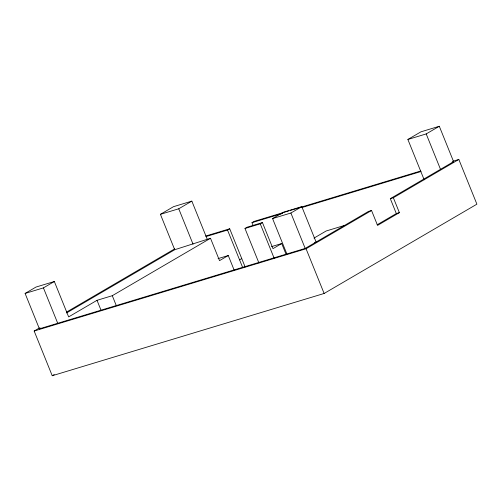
<?xml version="1.0" encoding="UTF-8"?>
<svg xmlns="http://www.w3.org/2000/svg" width="502" height="502" viewBox="0 0 502 502"><rect width="100%" height="100%" fill="white"/><g stroke="black" fill="none" stroke-linecap="round" stroke-linejoin="round"><path stroke-width="0.75" d="M39.57 327.862L34.161 331.025L52.227 375.734L324.129 293.475L476.9 204.17L458.834 159.46L393.361 197.738L399.385 212.641L377.56 225.398L371.536 210.495L368.481 211.417L305.191 248.415L39.401 328.823L25.1 293.432L36.012 287.05L54.341 281.509L68.642 316.9L97.018 300.315L112.291 295.697L210.501 238.281L219.531 260.632L228.266 255.531L234.34 270.578M66.528 312.966L174.715 249.726L160.414 214.329L173.51 206.673L191.839 201.133L207.301 239.398M25.1 293.432L43.429 287.884L54.341 281.509M160.414 214.329L178.743 208.782L191.839 201.133M66.609 312.056L174.765 248.829M39.401 328.823L40.681 328.076M174.715 249.726L210.501 238.281M206.14 236.524L227.525 230.054L229.709 228.78L245.133 266.964M253.14 225.567L251.966 222.662L254.15 221.382L288.637 210.947M258.925 262.979L244.982 228.466L247.16 227.193L262.439 222.568L272.975 248.647L281.704 243.545L286.008 254.188M244.982 228.466L260.256 223.848L262.439 222.568M286.862 253.962L272.561 218.571L283.473 212.189L301.802 206.642L316.103 242.039L314.635 242.485M424.177 179.816L407.875 139.468L420.971 131.813L439.3 126.266L453.601 161.663L390.305 198.66L396.329 213.563L377.146 224.777M272.561 218.571L290.89 213.024L301.802 206.642M407.875 139.468L426.204 133.921L439.3 126.266M239.567 259.86L241.751 258.58M52.227 375.734L54.254 374.548M313.988 238.105L326.143 230.995L344.472 225.454M34.161 331.025L306.063 248.766L371.536 210.495M205.694 236.04L229.709 228.78M290.137 210.495L420.601 171.031M452.842 161.274L458.834 159.46M251.966 222.662L282.639 213.381M302.091 207.495L421.052 171.508M452.133 162.102L453.601 161.663M390.305 198.66L393.361 197.738M218.081 258.612L228.266 255.531M271.519 246.626L281.704 243.545M396.329 213.563L399.385 212.641M426.204 133.921L440.505 169.318M306.063 248.766L324.129 293.475M290.89 213.024L305.191 248.415M260.256 223.848L274.199 258.354M227.525 230.054L242.673 267.541M178.743 208.782L193.044 244.179M112.291 295.697L116.357 305.762M97.018 300.315L101.097 310.412M43.429 287.884L57.73 323.282"/></g></svg>
